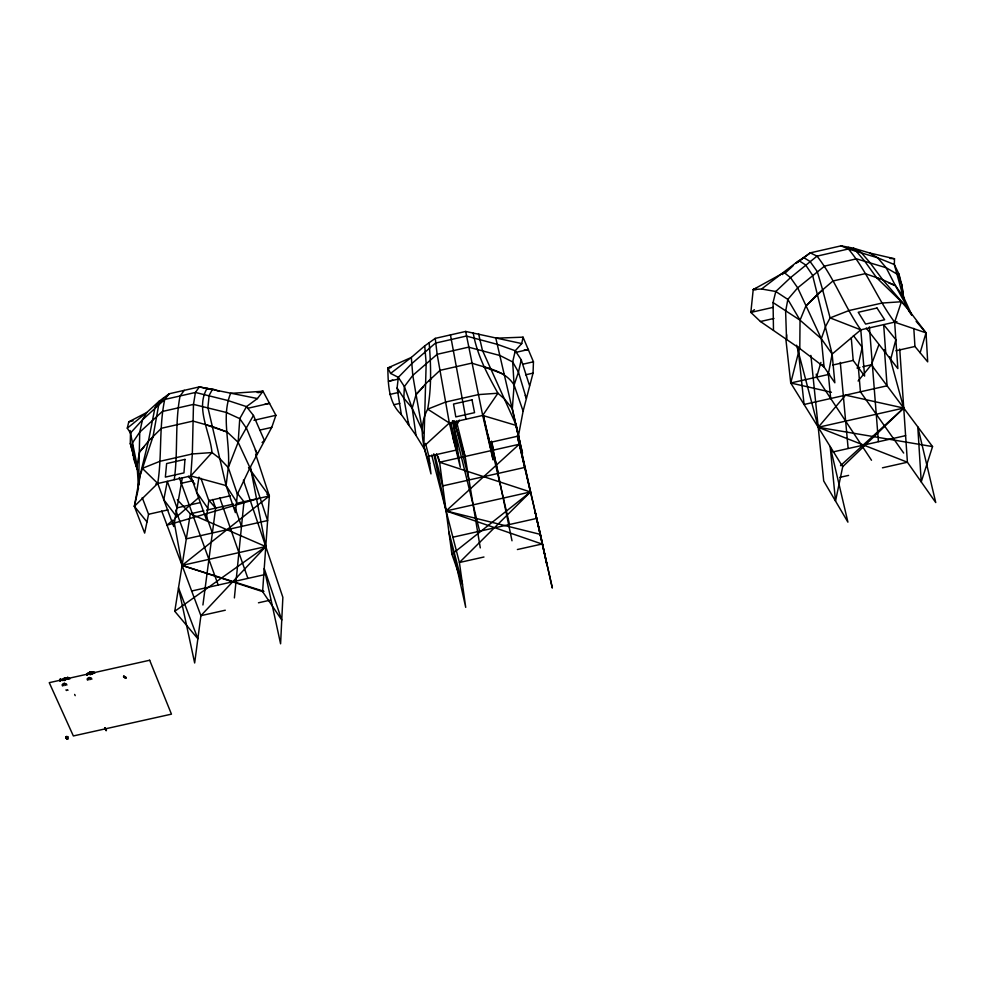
<?xml version="1.0" encoding="UTF-8"?>
<svg xmlns="http://www.w3.org/2000/svg" width="985" height="985" viewBox="0 0 985 985"><rect width="100%" height="100%" fill="white"/><g stroke="black" fill="none" stroke-linecap="round" stroke-linejoin="round"><path stroke-width="1.48" d="M60.405 680.746L60.331 679.01L61.329 679.946M104.816 728.383L106.171 730.55L104.866 727.878L106.171 730.55L106.035 729.503C103.794 725.28 105.629 731.338 106.454 729.91L104.804 728.075M87.049 675.144L87.037 673.666L91.051 672.767M138.614 484.891L139.735 432.144L142.456 419.881L146.765 412.493L159.225 401.154L169.186 393.778L199.352 386.896L257.43 398.543L262.995 391.254L275.911 415.301L271.762 427.379L249.981 467.752L237.385 494.199L235.39 512.606L226.082 485.58L207.897 407.47L209.152 395.404L212.637 388.976L219.199 391.39M799.783 348.542L760.445 321.516L750.841 312.417L753.217 289.565L784.122 272.537L790.536 277.635L797.69 287.842L821.318 338.717L824.076 366.999L799.783 348.542L800.042 320.174L805.853 306.027L817.082 294.65L832.891 281.008L865.199 273.658L882.708 279.74L895.439 285.687L903.405 296.719L911.95 315.274M138.429 473.169L130.291 443.447L130.488 433.031L127.287 428.167L128.789 421.826L146.765 412.493L127.287 428.167M425.52 443.435L428.844 456.277L430.987 473.896L423.833 446.39L426.173 363.182L424.72 345.895L435.259 338.372L465.671 331.44L521.742 343.568L523.035 337.165L495.824 338.2L522.481 453.248L516.054 426.148M429.152 342.928C430.962 364.979 431.627 387.179 427.675 409.157C418.391 426.271 422.393 446.402 429.719 463.455M786.67 334.765L786.547 339.197L785.624 311.457L787.828 299.403L797.69 287.842L824.617 266.085L856.482 258.833L886.155 267.723L897.655 274.446L901.854 285.059L904.021 300.129M796.065 263.315L810.261 252.862L841.091 245.844L853.441 248.183L869.78 253.022L894.491 258.747L894.331 264.534L903.959 299.748M67.485 738.159L67.497 736.583L67.645 739.009L65.897 737.913L67.645 739.009L67.054 738.664C65.158 733.887 67.866 739.39 67.103 738.159L65.921 737.851L67.399 739.156L65.946 737.309L66.611 737.642C65.305 735.881 68.925 739.858 66.869 738.799L67.226 738.221L65.897 737.913L67.645 739.009M491.035 449.603L483.253 415.264L489.631 442.536L518.405 436.047L523.109 411.164L533.045 373.13L533.451 361.803L523.035 337.165M67.251 738.171L67.546 736.645L67.251 738.171L66.537 736.398L67.054 738.664M62.043 680.007L64.579 678.16L65.663 678.677L65.342 677.988M106.454 729.91L104.706 727.94M60.491 680.955L60.331 679.01L60.442 681.189M236.572 501.697L226.082 485.58L228.298 467.555L238.148 442.302L239.761 418.637L246.496 406.62L257.43 398.543M200.94 478.279L208.845 500.651L206.247 519.181L190.782 475.952L192.334 453.962L193.479 404.392L195.424 392.461L199.352 386.896L211.8 389.555M243.406 480.126L282.867 597.329L280.59 643.808L264.226 568.542L281.759 620.021L262.601 591.603L269.348 495.972L255.595 454.073M518.405 436.047L512.335 408.677L514.108 385.037L512.68 361.938L515.266 350.746L521.742 343.568M66.081 737.297L66.549 737.999L66.02 737.285M67.226 737.396L67.497 736.583L66.943 738.615M174.246 479.695C178.162 451.918 174.751 423.513 180.07 395.97L184.269 390.331M66.426 737.888L66.98 738.922L66.549 736.583M90.004 674.553L90.558 672.25L94.006 672.115L94.769 673.235M234.381 597.92L243.96 501.697L237.496 493.547M59.962 681.164C59.334 679.391 61.218 678.345 61.316 680.426M64.284 680.537L64.899 678.209M65.047 680.364L65.663 678.049L67.288 678.308L63.828 678.911L62.412 680.413C63.496 678.136 66.721 676.855 68.63 678.899M138.86 484.977L139.858 476.235L148.415 441.181L154.953 407.753L159.225 401.154M424.831 449.751L416.002 435.407L401.351 414.574L397.103 388.016L398.334 377.341L411.447 363.933L435.419 343.112L466.361 336.057L497.363 344.368L515.266 350.746L521.237 359.808L529.511 385.504M202.922 604.975L215.653 508.088L212.625 499.481M142.222 497.61L148.563 514.269L144.66 533.082L134.366 506.327L139.858 476.235L153.007 436.663L158.782 404.515L163.436 398.248M198.982 477.109L196.618 492.254L207.786 508.198M161.725 511.03L200.903 615.674L194.661 662.979L178.507 587.786L197.862 638.772L174.764 611.279L190.314 513.813L177.3 499.727M92.578 672.644L92.393 673.765L92.75 672.607L91.987 672.78M182.336 477.75L173.742 526.519L157.723 483.438L142.332 468.355L159.927 461.312L192.334 453.962L211.997 452.546L219.372 458.21L228.298 467.555L237.385 494.199M92.442 674.159L90.817 673.691L91.248 672.324L94.006 672.115M828.459 373.438L832.14 354.083L812.576 275.234L805.558 264.866L798.872 260.619L761.565 288.999L753.217 289.565L755.938 288.42M249.981 467.752L238.148 442.302L227.215 432.046L212.588 426.603L193.011 421.075L161.417 428.266L148.415 441.181L139.599 451.943L137.063 465.24L138.429 486.368M65.884 679.502L67.066 678.222M889.652 356.705L903.737 408.061L842.704 466.705L835.526 501.069L830.17 446.513L847.913 522.149L823.706 480.963L810.889 355.413M91.74 673.9L92.664 672.398L93.156 673.592M89.327 673.74L89.795 672.41M65.909 737.974L66.758 738.344L66.906 737.075M91.014 673.297L90.558 672.25L89.032 672.583C86.508 676.202 90.238 670.219 92.664 672.398L92.147 673.161M857.849 366.802L862.232 347.274L853.416 335.565M146.974 521.939L134.366 506.327L138.528 487.883M521.237 359.808L518.455 372.121L514.108 385.037L523.109 411.164M91.888 672.57L92.664 672.398L92.467 673.247L92.184 672.509M92.91 672.989L94.4 672.669M91.112 673.506L91.285 672.718M88.194 674.208L89.463 672.361L90.989 672.016L90.62 673.58L90.275 672.767L87.653 674.06L88.982 672.767L86.926 674.208M89.783 673.284L87.037 673.666L89.561 674.122M105.961 730.501C105.42 727.386 106.097 730.735 105.543 729.109M64.32 678.394L64.899 678.85L62.018 680.069L65.601 679.453L66.845 677.951M773.484 330.184L773.065 302.58L775.786 291.498L790.536 277.635L817.021 256.137L848.393 248.983L877.66 257.799L894.331 264.534L898.911 273.978L901.854 285.059L903.405 296.719M842.704 466.705L790.733 382.993L799.586 348.21M64.382 678.936L64.579 678.16M123.999 676.067L123.556 676.818L125.711 678.37L126.252 677.311M890.674 359.39L895.857 339.677L883.656 324.607L885.749 353.061M416.002 435.407L412.198 408.147L416.076 394.542L412.789 375.383L411.324 357.444L424.72 345.895M871.503 460.254L816.59 377.156L820.911 362.431M920.138 352.741L926.035 332.856L907.025 307.849L882.708 279.74L869.644 262.244L860.952 252.246L853.441 248.183M878.903 344.701L871.368 364.782L932.549 446.587L921.234 481.911L917.786 426.85L935.75 502.559L907.407 462.236L899.736 348.986M92.294 673.506L92.664 672.398M822.413 364.548L834.837 382.796L832.14 354.083L821.318 338.717L825.664 326.294L830.109 317.909L848.922 310.57L882.08 303.048L901.41 301.742L907.025 307.849L910.103 312.885M62.818 679.835L63.028 679.256M455.316 428.229L459.281 420.102M255.275 450.022L257.183 453.962L246.644 428.561L239.761 418.637L226.267 412.456L193.479 404.392L162.316 411.496L139.735 432.144L132.322 443.065L132.938 454.393L137.063 465.24L130.488 433.031L142.456 419.881L164.729 399.467L195.424 392.461L227.707 400.464L246.496 406.62L253.453 415.448L238.148 442.302M66.414 678.517L66.106 677.815L64.136 678.382L63.988 680.512M104.792 727.89L106.121 730.082L105.186 728.641M423.833 446.39L449.345 422.996L482.699 415.448L497.93 393.224C487.292 374.202 476.912 354.6 473.206 332.881M67.054 738.824L67.546 738.159L66.869 738.799M169.186 393.778L164.729 399.467C158.868 427.022 162.119 455.624 157.723 483.438L134.366 506.327M858.095 381.01L871.368 364.782L862.737 366.74M932.549 446.587L818.227 427.281L845.549 395.157L903.737 408.061L863.266 444.937L818.227 427.281L796.619 345.193M782.435 274.581L784.122 272.537M139.599 451.943L144.389 446.488M151.087 438.842L153.007 436.663M422.934 433.449L416.076 394.542L425.877 383.547L440.024 370.348L471.864 363.108C486.898 368.365 504.973 370.286 514.108 385.037M155.79 483.967L190.782 475.952L211.997 452.546C210.051 431.775 195.239 408.196 207.145 388.275L211.59 389.444M250.35 466.693L265.778 546.577L232.977 581.519L182.077 565.402L173.816 520.154M60.787 679.835C60.319 678.936 60.454 680.758 60.713 678.997L61.205 680.204M416.076 394.542L423.476 386.736M428.758 381.158L430.864 378.929M104.878 728.346L105.395 728.962L104.866 728.038M517.79 436.023L530.459 491.971L494.532 527.64L446.106 510.944L433.782 453.826M805.853 306.027L822.647 289.873L817.291 271.614L810.039 261.456L803.649 257.553L795.966 263.192M66.882 685.043L66.352 683.873L64.665 683.479L62.067 684.834L62.597 686.003M91.864 679.231L91.359 678.049L89.684 677.655L87.074 679.01L87.579 680.192M517.975 435.665L552.339 588.057L535.335 512.68L547.044 565.513L540.457 534.412L446.106 510.944L519.206 444.284L517.396 435.629M93.575 672.718L92.885 673.358L90.275 672.767M785.525 272.722L793.073 265.778M840.513 465.659L862.922 445.232L832.99 451.943M172.818 520.142L167.019 525.177L260.126 498.004M175.133 518.122L199.475 496.957M262.084 442.536L264.399 440.517L253.453 415.448M61.353 680.192L62.092 679.564L62.387 680.573M832.14 354.083L860.804 329.84L896.941 321.602M262.601 591.603L182.077 565.402L269.348 495.972L248.528 467.53M431.713 455.156L459.404 562.509L465.72 607.363L448.926 532.072L462.494 584.4L451.893 554.247L530.459 491.971L439.593 462.248L436.527 453.9M390.713 367.27L387.807 367.947L390.602 373.413L411.324 357.444L387.807 367.947C388.238 384.409 388.324 402.446 401.351 414.574M754.424 309.684L750.841 312.417L773.176 307.345M798.072 261.665L810.261 252.862L817.021 256.137C834.714 278.693 844.354 306.372 860.804 329.84L864.596 376.085L853.207 360.412L851.274 338.027M174.764 611.279L265.778 546.577L190.314 513.813L203.735 510.784M91.396 672.09L90.632 674.7M105.198 729.023L104.903 728.346L106.245 729.86L105.038 728.629M89.192 672.583L88.268 674.146L87.911 673.469M67.965 678.936L67.263 678.172L67.891 677.889L69.812 678.961M66.487 737.987L65.946 737.309L66.832 738.122L66.734 737.162M258.612 392.683L262.995 391.254L230.613 393.384C221.034 416.778 230.49 443.115 228.298 467.555M63.816 679.613L62.289 680.106L62.178 679.441M392.806 380.075L388.533 381.318L398.827 378.979M128.789 421.826L133.123 420.804M756.184 288.888L753.217 289.565L756.135 289.664M247.703 408.295L269.668 403.296L265.187 404.022M515.18 352.519L528.452 349.503L524.069 350.217M253.945 420.287L275.911 415.301M389.629 394.48L398.445 392.473M523.121 364.154L533.451 361.803M259.966 430.063L271.762 427.379M393.877 404.724L399.787 403.382M525.608 374.817L533.045 373.13M760.445 321.516L773.939 318.45M181.351 483.29L193.134 480.631M148.563 514.269L168.041 509.873M200.164 502.609L177.029 507.841L167.302 481.369L163.769 499.678L175.699 515.45M208.845 500.651L230.244 495.812M428.844 456.277L456.117 450.108M832.817 365.016L853.207 360.412M895.956 350.758L914.942 346.474L927.685 361.852L926.035 332.856L916.136 321.369M206.715 510.107L233.531 504.061M236.511 503.384L269.348 495.972L266.861 494.175M451.893 554.247L439.593 462.248L519.206 444.284L540.457 534.412M785.821 338.815L790.733 382.993L829.579 374.226M856.975 368.033L859.856 367.38M182.077 565.402L265.778 546.577M446.106 510.944L530.459 491.971M818.227 427.281L903.737 408.061M191.669 591.012L232.694 581.803L200.903 615.674L225.282 610.22M264.214 574.735L233.408 581.655L263.955 591.332M452.878 537.207L494.224 527.935L459.404 562.509L483.967 557.005M536.332 518.492L494.938 527.775L541.996 544.028L517.384 549.531M905.597 435.653L863.636 445.072L907.407 462.236L882.462 467.813M258.452 602.795L269.939 600.222M839.811 477.368L848.602 475.398M69.135 677.889L67.263 678.172M89.253 673.383L88.478 673.555L89.66 674.368M88.515 677.668L89.376 677.471M63.508 683.491L64.382 683.294M65.909 689.968L66.623 690.534M67.3 689.66L68.014 690.226M257.208 392.535L262.995 391.254M92.184 673.014L92.935 672.866M105.26 728.937L106.011 730.008M387.807 367.947L390.811 367.54M890.009 258.427L894.491 258.747M761.565 288.999L775.786 291.498L787.828 299.403L800.042 320.174L821.318 338.717M90.817 673.691L90.103 673.568L90.448 674.368M831.451 392.276L790.733 382.993M190.782 475.952L226.082 485.58M465.671 331.44L482.699 415.448L516.337 425.483L520.068 443.053M926.035 332.856L894.651 322.169C877.266 299.021 867.108 271.109 848.393 248.983L841.091 245.844M205.705 424.683L227.215 432.046M483.992 366.851L504.406 374.485M860.804 329.84L830.109 317.909L822.647 289.873M848.294 247.383L856.039 250.978L864.485 260.865L876.539 277.635L879.236 278.78M888.692 282.806L895.439 285.687L911.691 315.237M67.005 678.899L67.719 679.219M68.79 677.963C66.401 676.473 68.31 678.948 67.669 677.372L69.319 678.197M390.602 373.413L398.334 377.341L404.379 386.551L412.198 408.147L421.814 429.177M126.08 677.976L123.851 676.19M800.042 320.174L773.065 302.58M869.78 253.022L877.66 257.799L886.155 267.723L895.439 285.687M453.002 420.977L460.315 467.272L449.345 422.996L427.675 409.157L445.749 402.015L478.427 394.603L497.93 393.224L504.566 399.06L512.335 408.677M68.125 678L67.411 677.495L68.568 679.121M123.556 676.818L124.726 677.643L125.157 676.855L123.642 676.363M876.539 277.635L901.41 301.742L894.651 322.169L897.852 368.587L866.246 328.079M188.27 476.284L194.882 483.967M208.734 500.048L215.653 508.088M412.198 408.147L403.825 398.137L397.103 388.016M66.02 736.928L66.574 737.593M105.432 728.9L105.875 729.442L104.964 728.309M903.676 453.051L860.422 391.796L858.267 366.346M105.26 728.592L105.383 728.999M516.337 425.483L482.441 350.377L478.538 333.632M64.136 678.382L64.591 679.416M64.665 683.479L65.502 685.351M63.139 683.824L63.976 685.695M74.651 694.413L75.192 695.644M65.355 678.579L65.712 679.379M65.158 679.379L65.515 680.167M88.982 672.767L89.844 673.272M88.748 673.112L89.093 673.925M89.684 677.655L90.497 679.539M88.145 678L88.958 679.884M90.226 672.189L90.521 672.89M525.251 395.477L526.249 398.162L518.455 372.121L512.68 361.938L500.023 355.548L468.552 347.163L437.143 354.317L412.789 375.383L404.379 386.551L403.825 398.137L408.677 424.806L408.344 421.962M175.724 510.107L186.313 538.869L267.612 520.548L249.833 467.05M179.258 477.528L218.153 584.856M206.21 515.684L212.378 532.996M219.803 497.893L247.814 578.195M235.033 507.62L241.497 526.433M453.925 420.977L465.117 456.486L480.286 547.894M88.675 673.826L88.896 674.54M458.678 456.917L453.482 439.692L450.834 422.602L457.557 449.788M137.641 470.744L138.466 473.502M130.291 443.447L137.235 469.365L133.652 458.739L133.357 451.869M491.416 441.502L512.003 540.79M438.091 456.387L439.593 462.248M434.816 454.947L442.757 485.9L524.673 467.444L517.741 436.22M454.577 421.161L469.02 479.978M452.472 420.89L479.584 531.001M456.474 421.186L465.117 456.486M491.577 441.206L493.633 450.059M491.096 442.24L498.361 473.366M490.259 441.933L509.479 524.291M482.699 415.448L493.091 459.884L488.215 435.419M517.568 436.884L519.206 444.284M66.808 737.088L67.017 738.147M466.016 419.228L450.453 334.912M449.345 422.996L437.143 354.317L435.259 338.372M898.911 273.978L900.155 281.402M130.131 430.531L130.574 433.437M797.899 346.523L804.08 404.49L887.079 385.8L884.432 349.749M816.282 374.103L816.59 377.156M828.114 371.628L830.687 398.494M840.291 362.418L848.122 448.335M87.049 674.663L87.111 675.353M869.386 326.823L878.411 441.539M913.821 328.436L914.942 346.474M184.983 459.392L183.949 472.898L165.357 477.109L166.625 463.566L184.983 459.392M472.024 399.848L453.519 404.047L455.809 416.901L474.561 412.653L472.024 399.848M877.019 308.022L858.23 312.282L865.606 324.077L884.641 319.768L877.019 308.022M149.671 660.245L49.25 682.667L73.358 735.955L171.452 714.15L149.671 660.245"/></g></svg>
